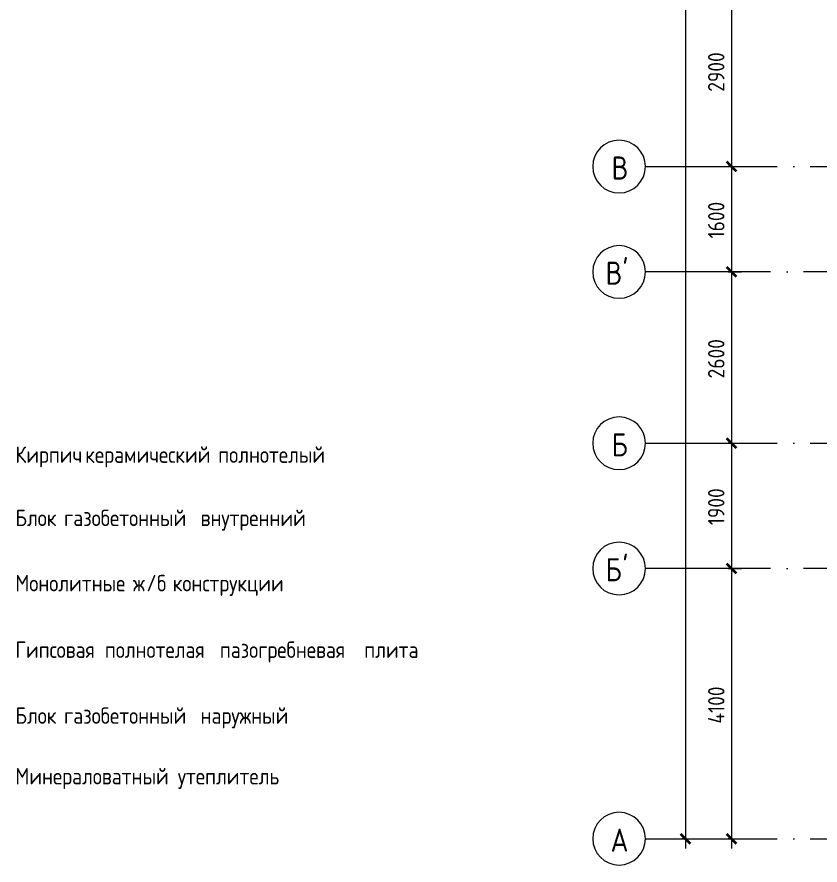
# Model space of a CAD drawing. Header units: millimetres. Extents: x 97 to 61947, y -4357 to 61202.
# Drawn here: x 30511 to 42696, y -375 to 12495 of the extents above; entities that cross this region are included whole.
import ezdxf

# ---------------------------------------------------------------- set-up
doc = ezdxf.new("R2010")
doc.units = ezdxf.units.MM
doc.linetypes.add('ADSK_Линия сетки', pattern=[2500, 2000, -250, 0, -250])
for name, color, linetype, lineweight in [('A-____-____-DIMS', 211, 'Continuous', 9), ('A-____-____-DIMS-100', 211, 'Continuous', 9), ('G-____-____-TEXT', 231, 'Continuous', 9), ('S-GRID-____-IDEN', 1, 'Continuous', 20), ('S-GRID-____-OTLN', 1, 'Continuous', 9)]:
    doc.layers.add(name, color=color, linetype=linetype, lineweight=lineweight)
doc.styles.add('GOST Common', font='GOST_Common.ttf', dxfattribs={"width": 0.9, "height": 250})
doc.styles.add('GOST Common_2', font='GOST_Common.ttf', dxfattribs={"width": 0.9, "height": 350})
doc.dimstyles.new('ADSK_Основной_2_5_мм', dxfattribs={"dimscale": 304.8, "dimtxt": 0.824897, "dimasz": 0.463911, "dimexe": 0.492126, "dimexo": 0.001615, "dimgap": 0.098425, "dimtad": 1, "dimlfac": 304.8, "dimrnd": 0.01, "dimdsep": 46, "dimtxsty": 'GOST Common', "dimblk1": 'OBLIQUE', "dimblk2": 'OBLIQUE', "dimsah": 1, "dimcen": 0.09, "dimdle": 0.492126, "dimazin": 2, "dimtfac": 1, "dimtdec": 4, "dimtix": 1, "dimtmove": 0, "dimatfit": 3, "dimfxl": 1, "dimtvp": 1, "dimtolj": 1, "dimtzin": 0, "dimlwd": 20, "dimlwe": 20, "dimarcsym": 2})
doc.dimstyles.new('ADSK_Основной_2_5_мм_Округление_до_10_мм_1', dxfattribs={"dimscale": 304.8, "dimtxt": 0.824897, "dimasz": 0.463911, "dimexe": 0.492126, "dimexo": 0.001615, "dimgap": 0.098425, "dimtad": 1, "dimdec": 0, "dimlfac": 304.8, "dimrnd": 10, "dimdsep": 46, "dimtxsty": 'GOST Common', "dimblk1": 'OBLIQUE', "dimblk2": 'OBLIQUE', "dimsah": 1, "dimcen": 0.09, "dimdle": 0.492126, "dimazin": 2, "dimtfac": 1, "dimtdec": 4, "dimtix": 1, "dimtmove": 0, "dimatfit": 3, "dimfxl": 1, "dimtvp": 1, "dimtolj": 1, "dimtzin": 0, "dimlwd": 20, "dimlwe": 20, "dimarcsym": 2})

# ---------------------------------------------------------------- blocks, each defined once
blk = doc.blocks.new('Ось сетки - Круг_Ø8 мм-8258-О_АИ_ПП_12_600_Целиком')
at = {"layer": 'S-GRID-____-IDEN'}
for start, end in [(360, 180), (180, 360)]:
    blk.add_arc((0, 0), 4, start, end, dxfattribs=at)
blk = doc.blocks.new('DIMBLOCK23-О_АИ_ПП_12_600_Целиком')
at = {"layer": 'A-____-____-DIMS-100', "lineweight": 40}
for p, q in [((41353, 13125), (41282, 13196)), ((41353, 13125), (41424, 13054)), ((41353, 10225), (41282, 10296)), ((41353, 10225), (41424, 10154))]:
    blk.add_line(p, q, dxfattribs=at)
at = {"layer": 'A-____-____-DIMS-100', "lineweight": 20}
for p, q in [((41303, 13125), (41503, 13125)), ((41353, 13125), (41303, 13125)), ((41353, 13125), (41353, 10225)), ((41303, 10225), (41503, 10225)), ((41353, 10225), (41303, 10225))]:
    blk.add_line(p, q, dxfattribs=at)
at = {"layer": 'A-____-____-DIMS-100', "color": 0, "lineweight": 20, "insert": (40996, 11360), "char_height": 250, "width": 756.84, "attachment_point": 1, "rotation": 90, "line_spacing_factor": 1.022761, "style": 'GOST Common'}
blk.add_mtext('2900', dxfattribs=at)
blk = doc.blocks.new('_Oblique')
at = {"color": 0, "linetype": 'ByBlock', "lineweight": -2}
blk.add_line((-0.5, -0.5), (0.5, 0.5), dxfattribs=at)
blk = doc.blocks.new('DIMBLOCK24-О_АИ_ПП_12_600_Целиком')
at = {"layer": 'A-____-____-DIMS-100', "lineweight": 40}
for p, q in [((41353, 10225), (41282, 10296)), ((41353, 10225), (41424, 10154)), ((41353, 8625), (41282, 8696)), ((41353, 8625), (41424, 8554))]:
    blk.add_line(p, q, dxfattribs=at)
at = {"layer": 'A-____-____-DIMS-100', "lineweight": 20}
for p, q in [((41303, 10225), (41503, 10225)), ((41353, 10225), (41303, 10225)), ((41353, 10225), (41353, 8625)), ((41303, 8625), (41503, 8625)), ((41353, 8625), (41303, 8625))]:
    blk.add_line(p, q, dxfattribs=at)
at = {"layer": 'A-____-____-DIMS-100', "color": 0, "lineweight": 20, "insert": (40996, 9133), "char_height": 250, "width": 700.59, "attachment_point": 1, "rotation": 90, "line_spacing_factor": 1.022761, "style": 'GOST Common'}
blk.add_mtext('1600', dxfattribs=at)
blk = doc.blocks.new('DIMBLOCK25-О_АИ_ПП_12_600_Целиком')
at = {"layer": 'A-____-____-DIMS-100', "lineweight": 40}
for p, q in [((41353, 8625), (41282, 8696)), ((41353, 8625), (41424, 8554)), ((41353, 6025), (41282, 6096)), ((41353, 6025), (41424, 5954))]:
    blk.add_line(p, q, dxfattribs=at)
at = {"layer": 'A-____-____-DIMS-100', "lineweight": 20}
for p, q in [((41303, 8625), (41503, 8625)), ((41353, 8625), (41303, 8625)), ((41353, 8625), (41353, 6025)), ((41303, 6025), (41503, 6025)), ((41353, 6025), (41303, 6025))]:
    blk.add_line(p, q, dxfattribs=at)
at = {"layer": 'A-____-____-DIMS-100', "color": 0, "lineweight": 20, "insert": (40996, 7010), "char_height": 250, "width": 756.84, "attachment_point": 1, "rotation": 90, "line_spacing_factor": 1.022761, "style": 'GOST Common'}
blk.add_mtext('2600', dxfattribs=at)
blk = doc.blocks.new('DIMBLOCK26-О_АИ_ПП_12_600_Целиком')
at = {"layer": 'A-____-____-DIMS-100', "lineweight": 40}
for p, q in [((41353, 6025), (41282, 6096)), ((41353, 6025), (41424, 5954)), ((41353, 4125), (41282, 4196)), ((41353, 4125), (41424, 4054))]:
    blk.add_line(p, q, dxfattribs=at)
at = {"layer": 'A-____-____-DIMS-100', "lineweight": 20}
for p, q in [((41303, 6025), (41503, 6025)), ((41353, 6025), (41303, 6025)), ((41353, 6025), (41353, 4125)), ((41303, 4125), (41503, 4125)), ((41353, 4125), (41303, 4125))]:
    blk.add_line(p, q, dxfattribs=at)
at = {"layer": 'A-____-____-DIMS-100', "color": 0, "lineweight": 20, "insert": (40996, 4783), "char_height": 250, "width": 700.59, "attachment_point": 1, "rotation": 90, "line_spacing_factor": 1.022761, "style": 'GOST Common'}
blk.add_mtext('1900', dxfattribs=at)
blk = doc.blocks.new('DIMBLOCK27-О_АИ_ПП_12_600_Целиком')
at = {"layer": 'A-____-____-DIMS-100', "lineweight": 40}
for p, q in [((41353, 4125), (41282, 4196)), ((41353, 4125), (41424, 4054)), ((41353, 25), (41282, 96)), ((41353, 25), (41424, -46))]:
    blk.add_line(p, q, dxfattribs=at)
at = {"layer": 'A-____-____-DIMS-100', "lineweight": 20}
for p, q in [((41303, 4125), (41503, 4125)), ((41353, 4125), (41303, 4125)), ((41353, 4125), (41353, -125)), ((41303, 25), (41503, 25)), ((41353, 25), (41303, 25))]:
    blk.add_line(p, q, dxfattribs=at)
at = {"layer": 'A-____-____-DIMS-100', "color": 0, "lineweight": 20, "insert": (40996, 1772), "char_height": 250, "width": 726.16, "attachment_point": 1, "rotation": 90, "line_spacing_factor": 1.022761, "style": 'GOST Common'}
blk.add_mtext('4100', dxfattribs=at)
blk = doc.blocks.new('DIMBLOCK31-О_АИ_ПП_12_600_Целиком')
at = {"layer": 'A-____-____-DIMS-100', "lineweight": 40}
for p, q in [((40653, 58775), (40582, 58846)), ((40653, 58775), (40724, 58704)), ((40653, 25), (40582, 96)), ((40653, 25), (40724, -46))]:
    blk.add_line(p, q, dxfattribs=at)
at = {"layer": 'A-____-____-DIMS-100', "lineweight": 20}
for p, q in [((40653, 58925), (40653, -125)), ((40603, 58775), (40803, 58775)), ((40653, 58775), (40603, 58775)), ((40603, 25), (40803, 25)), ((40653, 25), (40603, 25))]:
    blk.add_line(p, q, dxfattribs=at)
at = {"layer": 'A-____-____-DIMS-100', "color": 0, "lineweight": 20, "insert": (40296, 29006), "char_height": 250, "width": 946.05, "attachment_point": 1, "rotation": 90, "line_spacing_factor": 1.022761, "style": 'GOST Common'}
blk.add_mtext('58750', dxfattribs=at)

msp = doc.modelspace()

# ---------------------------------------------------------------- linework, layer by layer
at = {"layer": 'S-GRID-____-OTLN', "linetype": 'ADSK_Линия сетки'}
for p, q in [((40046.795213, 10225.000586), (61947.220678, 10225.000586)), ((61947.220678, 8625.060253), (40046.795213, 8625.060253)), ((40046.795213, 6025.000586), (61947.220678, 6025.000586)), ((61947.220678, 4125.11992), (40046.795213, 4125.11992)), ((40046.795213, 25.000586), (61947.220678, 25.000586))]:
    msp.add_line(p, q, dxfattribs=at)

# ---------------------------------------------------------------- block references
at = {"layer": 'S-GRID-____-IDEN', "xscale": 99.99999999999993, "yscale": 99.99999999999993, "zscale": 99.99999999999993}
for p, rotation in [((39646.795213, 10225.000586), 269.9999999999994), ((39646.795213, 8625.060253), 89.99999999999982), ((39646.795213, 6025.000586), 269.9999999999994), ((39646.795213, 4125.11992), 89.99999999999982), ((39646.795213, 25.000586), 269.9999999999994)]:
    msp.add_blockref('Ось сетки - Круг_Ø8 мм-8258-О_АИ_ПП_12_600_Целиком', p, dxfattribs=dict(at, rotation=rotation))

# ---------------------------------------------------------------- texts
at = {"layer": 'G-____-____-TEXT', "color": 7, "char_height": 250, "attachment_point": 1, "style": 'GOST Common'}
for s, insert, width in [('Кирпич', (30487.377667, 5978.043035), 1190.5059375), ('\\fGOST Common|b0|i0|c204|p34|;\\W.9; ', (31469.643292, 5978.043035), 93.7974375), ('керамический', (31547.033917, 5978.043035), 2352.151125), ('\\fGOST Common|b0|i0|c204|p34|;\\W.9; ', (33487.752667, 5978.043035), 93.7974375), ('полнотелый', (33565.143292, 5978.043035), 2020.2525), ('\\fGOST Common|b0|i0|c204|p34|;\\W.9; ', (35232.018292, 5978.043035), 93.7974375), ('газобетонный', (31225.565167, 5018.043035), 2417.0878125), ('внутренний', (33297.252667, 5018.043035), 1998.6069375), ('Блок', (30487.377667, 5018.043035), 800.8858125), ('\\fGOST Common|b0|i0|c204|p34|;\\W.9; ', (31148.174542, 5018.043035), 93.7974375), ('\\fGOST Common|b0|i0|c204|p34|;\\W.9; ', (33219.862042, 5018.043035), 93.7974375), ('Монолитные', (30487.377667, 4027.36791), 2070.7588125), ('\\fGOST Common|b0|i0|c204|p34|;\\W.9; ', (32195.924542, 4027.36791), 93.7974375), ('\\fGOST Common|b0|i0|c204|p34|;\\W.9;/', (32475.721417, 4027.36791), 194.8100625), ('\\fGOST Common|b0|i0|c204|p34|;\\W.9;б', (32636.455792, 4027.36791), 194.8100625), ('\\fGOST Common|b0|i0|c204|p34|;\\W.9; ', (32797.190167, 4027.36791), 93.7974375), ('\\fGOST Common|b0|i0|c204|p34|;\\W.9;ж', (32273.315167, 4027.36791), 245.316375), ('конструкции', (32874.580792, 4027.36791), 2186.2018125), ('Гипсовая', (30487.377667, 3018.043035), 1551.2653125), ('\\fGOST Common|b0|i0|c204|p34|;\\W.9; ', (31767.299542, 3018.043035), 93.7974375), ('\\fGOST Common|b0|i0|c204|p34|;\\W.9; ', (33511.565167, 3018.043035), 93.7974375), ('пазогребневая', (33588.955792, 3018.043035), 2561.3915625), ('\\fGOST Common|b0|i0|c204|p34|;\\W.9; ', (35702.315167, 3018.043035), 93.7974375), ('полнотелая', (31844.690167, 3018.043035), 2020.2525), ('плита', (35779.705792, 3018.043035), 1046.2021875), ('Блок', (30487.377667, 2018.043035), 800.8858125), ('\\fGOST Common|b0|i0|c204|p34|;\\W.9; ', (31148.174542, 2018.043035), 93.7974375), ('газобетонный', (31225.565167, 2018.043035), 2417.0878125), ('\\fGOST Common|b0|i0|c204|p34|;\\W.9; ', (33219.862042, 2018.043035), 93.7974375), ('наружный', (33297.252667, 2018.043035), 1652.2779375), ('Минераловатный', (30487.377667, 1098.043035), 2893.2901875), ('\\fGOST Common|b0|i0|c204|p34|;\\W.9; ', (32874.580792, 1098.043035), 93.7974375), ('утеплитель', (32951.971417, 1098.043035), 2049.11325)]:
    msp.add_mtext(s, dxfattribs=dict(at, insert=insert, width=width))
at = {"layer": 'S-GRID-____-IDEN', "lineweight": 9, "char_height": 350, "attachment_point": 1, "style": 'GOST Common_2'}
for s, insert, width in [('\\fGOST Common|b0|i0|c204|p34|;\\W.9;В', (39533.472321, 10377.587499), 310.2530625), ('\\fGOST Common|b0|i0|c204|p34|;\\W.9;В', (39441.518106, 8782.28584), 310.2530625), ("\\fGOST Common|b0|i0|c204|p34|;\\W.9;'", (39697.502481, 8782.28584), 137.0885625), ('\\fGOST Common|b0|i0|c204|p34|;\\W.9;Б', (39533.472321, 6177.587499), 310.2530625), ('\\fGOST Common|b0|i0|c204|p34|;\\W.9;Б', (39441.518106, 4282.345506), 310.2530625), ("\\fGOST Common|b0|i0|c204|p34|;\\W.9;'", (39697.502481, 4282.345506), 137.0885625), ('\\fGOST Common|b0|i0|c204|p34|;\\W.9;А', (39518.622321, 177.587499), 346.329)]:
    msp.add_mtext(s, dxfattribs=dict(at, insert=insert, width=width))

# ---------------------------------------------------------------- dimensions: what is measured, and where the dimension line sits
at = {"layer": 'A-____-____-DIMS', "lineweight": 20}
for base, p1, p2, dimstyle, override, picture, middle in [((40653.118566772, 25.0005861031), (40753.103465632, 58775.000586104), (40753.1034656318, 25.0005861031), 'ADSK_Основной_2_5_мм', {"dimpost": '<>', "dimfxl": 58750}, 'DIMBLOCK31-О_АИ_ПП_12_600_Целиком', (40498.118566772, 29400.0005861036)), ((41353.118567, 10225.000586), (41453.103466, 13125.11992), (41453.103466, 10225.000586), 'ADSK_Основной_2_5_мм_Округление_до_10_мм_1', {"dimpost": '<>', "dimfxl": 2900.119334}, 'DIMBLOCK23-О_АИ_ПП_12_600_Целиком', (41198.118567, 11675.060253)), ((41353.118567, 8625.060253), (41453.103466, 10225.000586), (41453.103466, 8625.060253), 'ADSK_Основной_2_5_мм_Округление_до_10_мм_1', {"dimpost": '<>', "dimfxl": 1599.940333}, 'DIMBLOCK24-О_АИ_ПП_12_600_Целиком', (41198.118567, 9425.030419)), ((41353.118567, 6025.000586), (41453.103466, 8625.060253), (41453.103466, 6025.000586), 'ADSK_Основной_2_5_мм_Округление_до_10_мм_1', {"dimpost": '<>', "dimfxl": 2600.059667}, 'DIMBLOCK25-О_АИ_ПП_12_600_Целиком', (41198.118567, 7325.030419)), ((41353.118567, 4125.11992), (41453.103466, 6025.000586), (41453.103466, 4125.11992), 'ADSK_Основной_2_5_мм_Округление_до_10_мм_1', {"dimpost": '<>', "dimfxl": 1899.880666}, 'DIMBLOCK26-О_АИ_ПП_12_600_Целиком', (41198.118567, 5075.060253)), ((41353.118567, 25.000586), (41453.103466, 4125.11992), (41453.103466, 25.000586), 'ADSK_Основной_2_5_мм_Округление_до_10_мм_1', {"dimpost": '<>', "dimfxl": 4100.119334}, 'DIMBLOCK27-О_АИ_ПП_12_600_Целиком', (41198.118567, 2075.060253))]:
    dim = msp.add_linear_dim(base=base, p1=p1, p2=p2, angle=90, dimstyle=dimstyle, override=override, dxfattribs=at)
    dim.commit()
    dim.dimension.update_dxf_attribs({"geometry": picture, "text_midpoint": middle})

doc.saveas('drawing.dxf')
